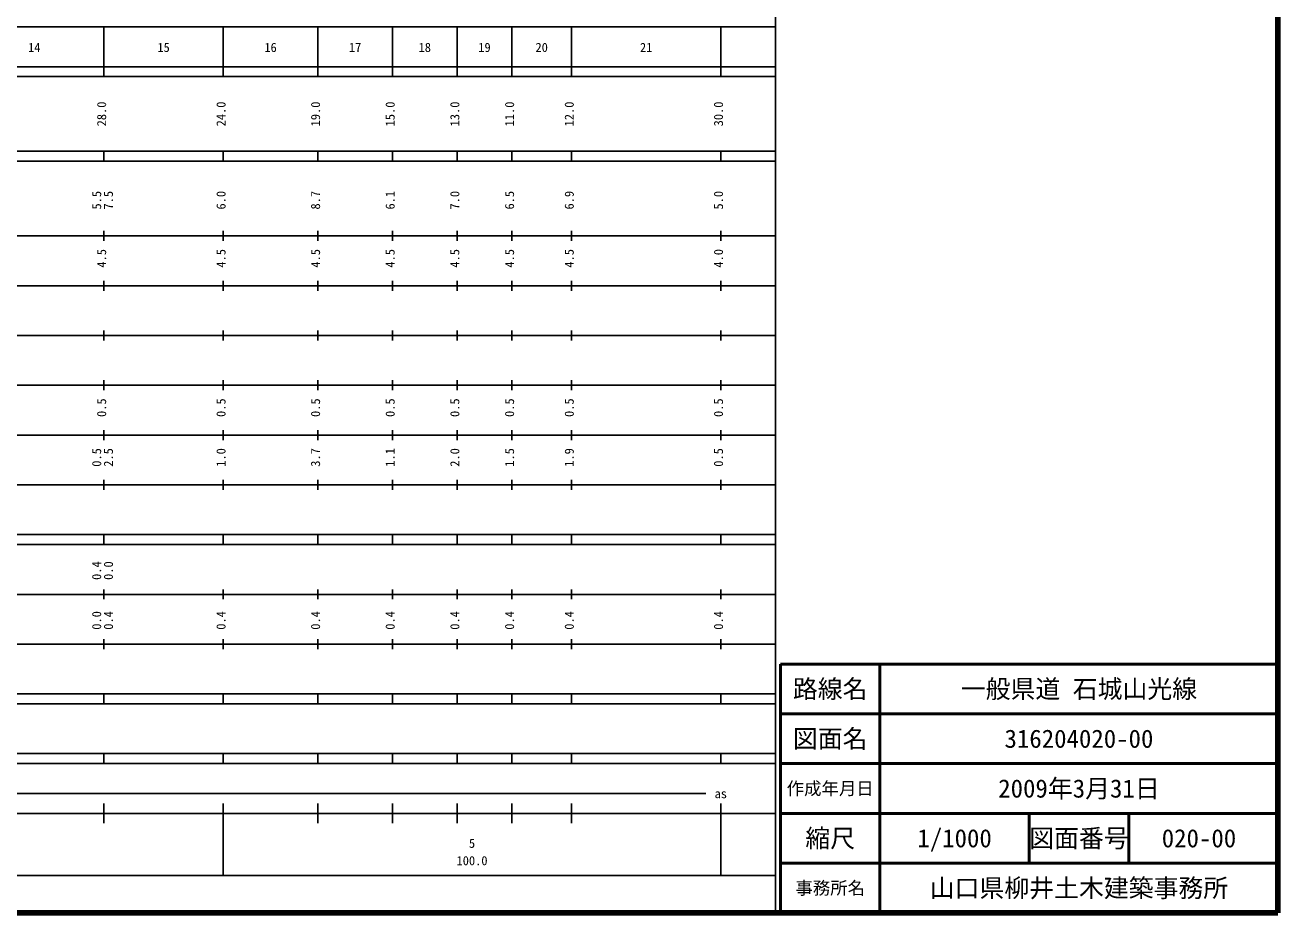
# Model space of a CAD drawing. Units: millimetres on the paper, enlarged 1000 times. Extents: x 40000 to 680000, y 20000 to 380000.
# Drawn here: x 428149 to 680000, y 20000 to 198357 of the extents above; entities that cross this region are included whole.
import ezdxf
from ezdxf.enums import TextEntityAlignment as Align

# ---------------------------------------------------------------- set-up
doc = ezdxf.new("R2010")
doc.units = ezdxf.units.MM
doc.header["$LTSCALE"] = 1000
for name, color, linetype, lineweight in [('M-TTL', 2, 'Continuous', 140), ('M-TTL-BAND', 7, 'Continuous', 25), ('M-TTL-FRAM', 2, 'Continuous', 50), ('M-TTL-LINE', 7, 'Continuous', 50)]:
    doc.layers.add(name, color=color, linetype=linetype, lineweight=lineweight)
doc.layers.add('M-TTL-TXT', color=7, linetype='Continuous')
doc.styles.add('ＭＳ ゴシック', font='')
doc.styles.get('ＭＳ ゴシック').set_extended_font_data('MS Gothic')

msp = doc.modelspace()

# ---------------------------------------------------------------- linework, layer by layer
at = {"layer": 'M-TTL'}
for p, q in [((680000, 20000), (680000, 380000)), ((40000, 20000), (680000, 20000))]:
    msp.add_line(p, q, dxfattribs=at)
at = {"layer": 'M-TTL-BAND'}
for p, q in [((579000, 20000), (579000, 370000)), ((68000, 198000), (579000, 198000)), ((444000, 188000), (444000, 198000)), ((468000, 188000), (468000, 198000)), ((487000, 188000), (487000, 198000)), ((502000, 188000), (502000, 198000)), ((515000, 188000), (515000, 198000)), ((526000, 188000), (526000, 198000)), ((538000, 188000), (538000, 198000)), ((568000, 188000), (568000, 198000)), ((40000, 190000), (579000, 190000)), ((40000, 188000), (579000, 188000)), ((40000, 173000), (579000, 173000)), ((444000, 171000), (444000, 173000)), ((468000, 171000), (468000, 173000)), ((487000, 171000), (487000, 173000)), ((502000, 171000), (502000, 173000)), ((515000, 171000), (515000, 173000)), ((526000, 171000), (526000, 173000)), ((538000, 171000), (538000, 173000)), ((568000, 171000), (568000, 173000)), ((40000, 171000), (579000, 171000)), ((444000, 155000), (444000, 157000)), ((468000, 155000), (468000, 157000)), ((487000, 155000), (487000, 157000)), ((502000, 155000), (502000, 157000)), ((515000, 155000), (515000, 157000)), ((526000, 155000), (526000, 157000)), ((538000, 155000), (538000, 157000)), ((568000, 155000), (568000, 157000)), ((40000, 156000), (579000, 156000)), ((444000, 145000), (444000, 147000)), ((468000, 145000), (468000, 147000)), ((487000, 145000), (487000, 147000)), ((502000, 145000), (502000, 147000)), ((515000, 145000), (515000, 147000)), ((526000, 145000), (526000, 147000)), ((538000, 145000), (538000, 147000)), ((568000, 145000), (568000, 147000)), ((46000, 146000), (579000, 146000)), ((52000, 136000), (579000, 136000)), ((444000, 135000), (444000, 137000)), ((468000, 135000), (468000, 137000)), ((487000, 135000), (487000, 137000)), ((502000, 135000), (502000, 137000)), ((515000, 135000), (515000, 137000)), ((526000, 135000), (526000, 137000)), ((538000, 135000), (538000, 137000)), ((568000, 135000), (568000, 137000)), ((46000, 126000), (579000, 126000)), ((444000, 125000), (444000, 127000)), ((468000, 125000), (468000, 127000)), ((487000, 125000), (487000, 127000)), ((502000, 125000), (502000, 127000)), ((515000, 125000), (515000, 127000)), ((526000, 125000), (526000, 127000)), ((538000, 125000), (538000, 127000)), ((568000, 125000), (568000, 127000)), ((52000, 116000), (579000, 116000)), ((444000, 115000), (444000, 117000)), ((468000, 115000), (468000, 117000)), ((487000, 115000), (487000, 117000)), ((502000, 115000), (502000, 117000)), ((515000, 115000), (515000, 117000)), ((526000, 115000), (526000, 117000)), ((538000, 115000), (538000, 117000)), ((568000, 115000), (568000, 117000)), ((46000, 106000), (579000, 106000)), ((444000, 105000), (444000, 107000)), ((468000, 105000), (468000, 107000)), ((487000, 105000), (487000, 107000)), ((502000, 105000), (502000, 107000)), ((515000, 105000), (515000, 107000)), ((526000, 105000), (526000, 107000)), ((538000, 105000), (538000, 107000)), ((568000, 105000), (568000, 107000)), ((40000, 96000), (579000, 96000)), ((444000, 94000), (444000, 96000)), ((468000, 94000), (468000, 96000)), ((487000, 94000), (487000, 96000)), ((502000, 94000), (502000, 96000)), ((515000, 94000), (515000, 96000)), ((526000, 94000), (526000, 96000)), ((538000, 94000), (538000, 96000)), ((568000, 94000), (568000, 96000)), ((40000, 94000), (579000, 94000)), ((49000, 84000), (579000, 84000)), ((444000, 83000), (444000, 85000)), ((468000, 83000), (468000, 85000)), ((487000, 83000), (487000, 85000)), ((502000, 83000), (502000, 85000)), ((515000, 83000), (515000, 85000)), ((526000, 83000), (526000, 85000)), ((538000, 83000), (538000, 85000)), ((568000, 83000), (568000, 85000)), ((40000, 74000), (579000, 74000)), ((444000, 73000), (444000, 75000)), ((468000, 73000), (468000, 75000)), ((487000, 73000), (487000, 75000)), ((502000, 73000), (502000, 75000)), ((515000, 73000), (515000, 75000)), ((526000, 73000), (526000, 75000)), ((538000, 73000), (538000, 75000)), ((568000, 73000), (568000, 75000)), ((40000, 64000), (579000, 64000)), ((444000, 62000), (444000, 64000)), ((468000, 62000), (468000, 64000)), ((487000, 62000), (487000, 64000)), ((502000, 62000), (502000, 64000)), ((515000, 62000), (515000, 64000)), ((526000, 62000), (526000, 64000)), ((538000, 62000), (538000, 64000)), ((568000, 62000), (568000, 64000)), ((40000, 62000), (579000, 62000)), ((40000, 52000), (579000, 52000)), ((444000, 50000), (444000, 52000)), ((468000, 50000), (468000, 52000)), ((487000, 50000), (487000, 52000)), ((502000, 50000), (502000, 52000)), ((515000, 50000), (515000, 52000)), ((526000, 50000), (526000, 52000)), ((538000, 50000), (538000, 52000)), ((568000, 50000), (568000, 52000)), ((40000, 50000), (579000, 50000)), ((71000, 44000), (565000, 44000)), ((444000, 38000), (444000, 42000)), ((468000, 27500), (468000, 42000)), ((487000, 38000), (487000, 42000)), ((502000, 38000), (502000, 42000)), ((515000, 38000), (515000, 42000)), ((526000, 38000), (526000, 42000)), ((538000, 38000), (538000, 42000)), ((568000, 27500), (568000, 42000)), ((40000, 40000), (579000, 40000)), ((68000, 27500), (579000, 27500))]:
    msp.add_line(p, q, dxfattribs=at)
at = {"layer": 'M-TTL-FRAM'}
for p, q in [((680000, 70000), (580000, 70000)), ((580000, 70000), (580000, 20000))]:
    msp.add_line(p, q, dxfattribs=at)
at = {"layer": 'M-TTL-LINE'}
for p, q in [((600000, 70000), (600000, 20000)), ((680000, 60000), (580000, 60000)), ((680000, 50000), (580000, 50000)), ((680000, 40000), (580000, 40000)), ((630000, 40000), (630000, 30000)), ((650000, 40000), (650000, 30000)), ((680000, 30000), (580000, 30000))]:
    msp.add_line(p, q, dxfattribs=at)

# ---------------------------------------------------------------- texts
at = {"layer": 'M-TTL-BAND', "style": 'ＭＳ ゴシック'}
for s, p in [('14', (430000, 192405)), ('15', (456000, 192405)), ('16', (477500, 192405)), ('17', (494500, 192405)), ('18', (508500, 192405)), ('19', (520500, 192405)), ('20', (532000, 192405)), ('21', (553000, 192405)), ('as', (568000, 42500)), ('5', (518000, 32523)), ('100.0', (518000, 29033))]:
    msp.add_text(s, height=1833, dxfattribs=at).set_placement(p, align=Align.BOTTOM_CENTER)
for s, p in [('28.0', (445000, 180500)), ('24.0', (469000, 180500)), ('19.0', (488000, 180500)), ('15.0', (503000, 180500)), ('13.0', (516000, 180500)), ('11.0', (527000, 180500)), ('12.0', (539000, 180500)), ('30.0', (569000, 180500)), ('5.5', (444000, 163174)), ('7.5', (446370, 163174)), ('6.0', (469000, 163174)), ('8.7', (488000, 163174)), ('6.1', (503000, 163174)), ('7.0', (516000, 163174)), ('6.5', (527000, 163174)), ('6.9', (539000, 163174)), ('5.0', (569000, 163174)), ('4.5', (445000, 151500)), ('4.5', (469000, 151500)), ('4.5', (488000, 151500)), ('4.5', (503000, 151500)), ('4.5', (516000, 151500)), ('4.5', (527000, 151500)), ('4.5', (539000, 151500)), ('4.0', (569000, 151500)), ('0.5', (445000, 121500)), ('0.5', (469000, 121500)), ('0.5', (488000, 121500)), ('0.5', (503000, 121500)), ('0.5', (516000, 121500)), ('0.5', (527000, 121500)), ('0.5', (539000, 121500)), ('0.5', (569000, 121500)), ('0.5', (444000, 111500)), ('2.5', (446370, 111500)), ('1.0', (469000, 111500)), ('3.7', (488000, 111500)), ('1.1', (503000, 111500)), ('2.0', (516000, 111500)), ('1.5', (527000, 111500)), ('1.9', (539000, 111500)), ('0.5', (569000, 111500)), ('0.4', (444000, 88764)), ('0.0', (446370, 88764)), ('0.0', (444000, 78764)), ('0.4', (446370, 78764)), ('0.4', (469000, 78764)), ('0.4', (488000, 78764)), ('0.4', (503000, 78764)), ('0.4', (516000, 78764)), ('0.4', (527000, 78764)), ('0.4', (539000, 78764)), ('0.4', (569000, 78764))]:
    msp.add_text(s, height=1833, rotation=90, dxfattribs=at).set_placement(p, align=Align.BOTTOM_CENTER)
at = {"layer": 'M-TTL-TXT', "style": 'ＭＳ ゴシック'}
for s, height, p in [('路線名', 3666, (590000, 65000)), ('路線名', 3666, (590000, 65000)), ('一般県道 石城山光線', 3666, (640000, 65000)), ('図面名', 3666, (590000, 55000)), ('図面名', 3666, (590000, 55000)), ('316204020-00', 3666, (640000, 55000)), ('作成年月日', 2566, (590000, 45000)), ('作成年月日', 2566, (590000, 45000)), ('2009年3月31日', 3666, (640000, 45000)), ('縮尺', 3666, (590000, 35000)), ('縮尺', 3666, (590000, 35000)), ('1/1000', 3666, (615000, 35000)), ('図面番号', 3666, (640000, 35000)), ('図面番号', 3666, (640000, 35000)), ('020-00', 3666, (664125, 35000)), ('事務所名', 2566, (590000, 25000)), ('事務所名', 2566, (590000, 25000)), ('山口県柳井土木建築事務所', 3666, (640000, 25000))]:
    msp.add_text(s, height=height, dxfattribs=at).set_placement(p, align=Align.MIDDLE_CENTER)

doc.saveas('drawing.dxf')
